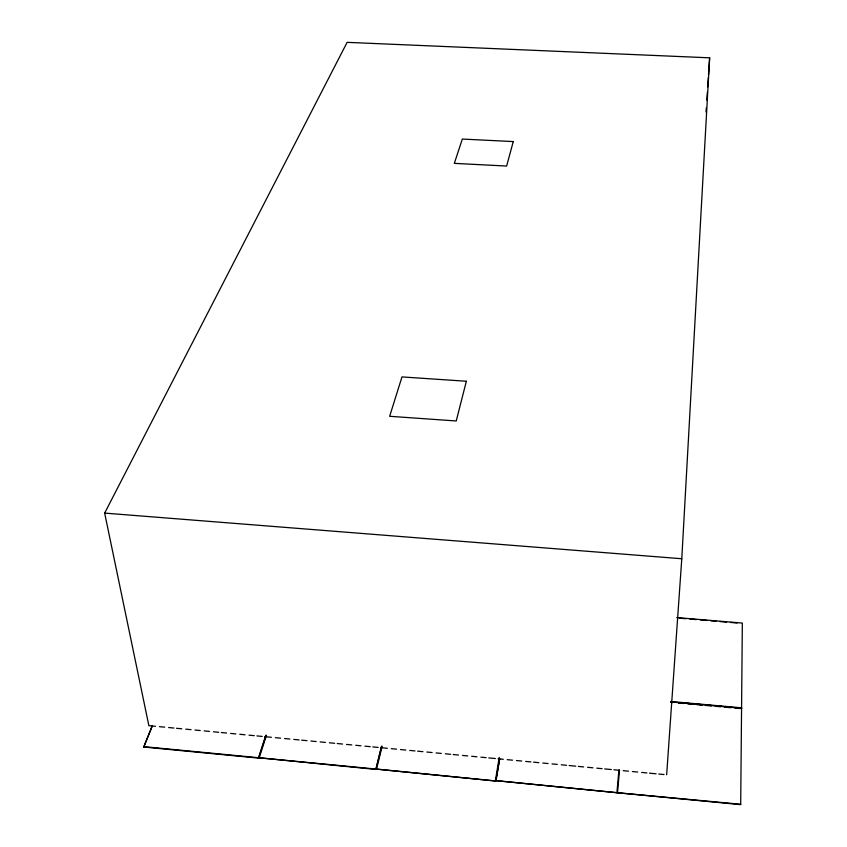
<?xml version="1.0" encoding="UTF-8"?>
<svg xmlns="http://www.w3.org/2000/svg" width="847" height="847" viewBox="0 0 847 847"><rect width="100%" height="100%" fill="white"/><g stroke="black" fill="none" stroke-linecap="round" stroke-linejoin="round"><path stroke-width="1.27" d="M740.733 804.258L617.527 792.76L740.691 804.65L742.343 623.064L676.711 617.59M495.918 780.638L616.912 792.697L495.918 780.638L499.635 758.69M666.653 774.793L681.782 558.745L709.648 57.818L347.122 42.35L104.657 513.102L148.871 725.667L155.467 726.292M706.006 111.952L706.282 107.993M706.811 100.073L707.34 92.143M707.7 86.86L708.314 77.617M708.494 74.981L709.648 57.818M616.912 792.697L618.924 770.008M617.527 792.76L619.517 770.071M741.548 708.653L741.591 707.817L670.644 701.475M495.326 780.966L376.439 769.108L495.326 780.966L499.264 757.345M495.929 781.019L499.645 759.071M375.846 769.044L259.044 757.779L375.888 769.436L381.552 746.175M375.888 769.436L381.277 747.827M376.47 769.489L382.135 746.228M152.111 725.985L143.757 747.022L258.526 758.107L265.524 736.837M259.097 758.16L266.445 735.26M258.526 758.107L265.873 735.207M143.757 747.022L152.185 726.377M104.657 513.102L681.782 558.745M679.315 618.183L685.869 618.723M689.807 619.062L696.372 619.602M700.31 619.93L706.864 620.48M710.802 620.809L716.054 621.243M719.992 621.571L726.557 622.122M730.495 622.45L737.049 623M670.612 701.856L673.249 702.089M678.5 702.555L683.751 703.031M687.69 703.381L692.952 703.857M696.89 704.206L702.142 704.672M706.08 705.032L711.332 705.498M715.281 705.847L721.845 706.44M724.471 706.673L731.035 707.266M734.984 707.616L741.548 708.208M670.623 701.919L741.58 708.272M670.591 702.301L673.217 702.534M678.479 703.01L683.73 703.476M687.669 703.825L692.931 704.302M696.869 704.651L702.131 705.128M706.07 705.477L711.321 705.943M715.27 706.303L720.522 706.769M724.46 707.129L731.035 707.711M734.974 708.071L740.225 708.537M159.416 726.662L164.689 727.16M168.638 727.541L173.91 728.039M176.547 728.293L181.809 728.791M185.768 729.161L191.03 729.659M194.99 730.04L200.263 730.538M204.212 730.919L209.484 731.416M213.433 731.787L218.706 732.284M221.342 732.539L226.604 733.036M230.564 733.417L235.826 733.915M239.786 734.285L245.048 734.794M249.007 735.164L254.28 735.662M256.906 735.916L262.178 736.414M264.815 736.668L271.4 737.292M275.36 737.663L280.622 738.161M284.581 738.542L289.843 739.039M293.803 739.41L299.065 739.918M301.701 740.162L306.974 740.67M310.923 741.04L316.196 741.538M320.145 741.919L325.417 742.417M329.377 742.787L334.639 743.295M337.275 743.539L342.548 744.037M346.497 744.418L351.77 744.915M355.719 745.286L360.991 745.794M364.941 746.165L370.213 746.662M372.849 746.916L378.122 747.414M380.758 747.668L387.344 748.293M391.293 748.663L396.565 749.161M400.515 749.542L405.787 750.04M409.736 750.421L415.009 750.918M417.645 751.162L422.918 751.67M426.867 752.041L432.139 752.538M436.089 752.919L441.361 753.417M445.31 753.788L450.583 754.296M453.219 754.539L458.492 755.037M462.441 755.418L467.713 755.916M471.663 756.286L476.935 756.794M480.884 757.165L486.157 757.663M488.793 757.917L495.379 758.541M498.015 758.796L503.287 759.293M507.237 759.664L512.509 760.172M516.458 760.542L521.731 761.04M525.68 761.421L530.953 761.919M533.589 762.162L538.851 762.671M542.811 763.041L548.073 763.539M552.032 763.92L557.305 764.418M561.254 764.788L566.527 765.296M569.163 765.54L575.748 766.164M578.385 766.419L583.647 766.916M587.606 767.297L592.868 767.795M596.828 768.165L602.101 768.663M604.726 768.917L611.322 769.542M613.948 769.796L619.221 770.294M623.18 770.664L628.442 771.172M632.402 771.543L637.664 772.041M641.624 772.422L646.886 772.919M649.522 773.173L656.118 773.798M658.744 774.042L664.016 774.539M143.672 746.641L258.462 757.716M466.358 381.245L456.226 420.97L389.652 416.29L401.986 376.915L466.358 381.245M513.261 141.576L506.633 166.044L454.331 163.365L462.335 139.056L513.261 141.576"/></g></svg>
